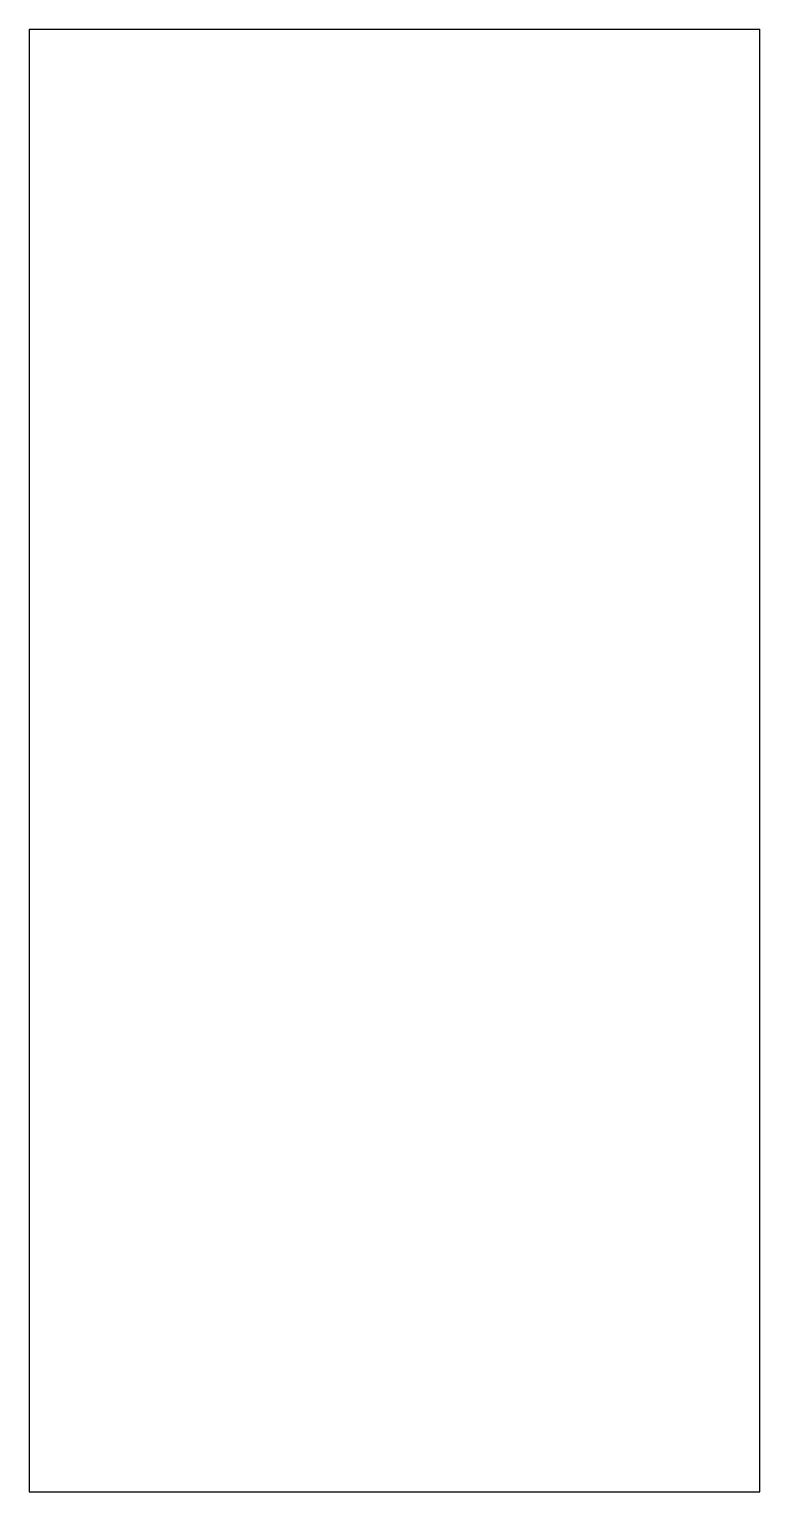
# Model space of a CAD drawing. Header units: metres. Extents: x -1 to 1, y -2 to 2.
import ezdxf

# ---------------------------------------------------------------- set-up
doc = ezdxf.new("R2010")
doc.units = ezdxf.units.M
doc.layers.add('VIEW-PERFIL', color=7, linetype='CONTINUOUS')

msp = doc.modelspace()

# ---------------------------------------------------------------- linework, layer by layer
at = {"layer": 'VIEW-PERFIL'}
for p, q in [((-1, 2), (1, 2)), ((-1, 2), (-1, -2)), ((1, -2), (1, 2)), ((-1, -2), (1, -2))]:
    msp.add_line(p, q, dxfattribs=at)

doc.saveas('drawing.dxf')
